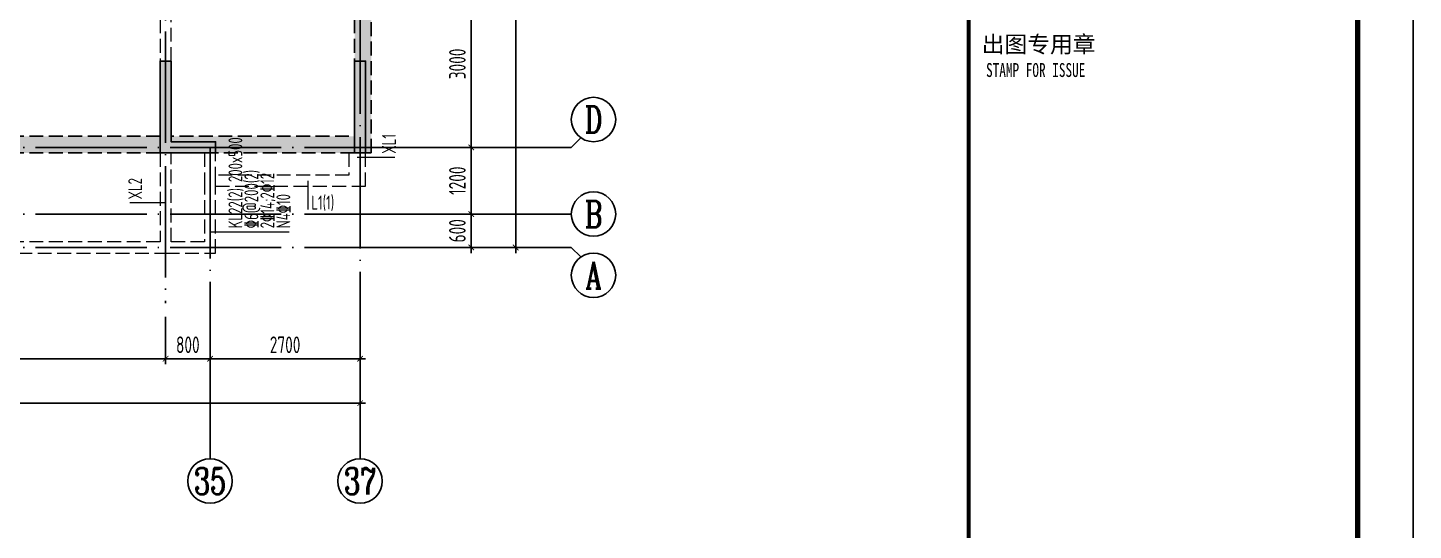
# Model space of a CAD drawing. Extents: x -812054 to 22247, y -644080 to 1003627.
# Drawn here: x -208445 to -183514, y -163938 to -154903 of the extents above; entities that cross this region are included whole.
import ezdxf
from ezdxf.enums import TextEntityAlignment as Align

# ---------------------------------------------------------------- set-up
doc = ezdxf.new("R2010")
doc.units = 0
doc.header["$LTSCALE"] = 1000
for name, pattern in [('__DASH', [0.35, 0.25, -0.1]), ('DASH', [0.35, 0.25, -0.1]), ('DOTE', [2.42, 2, -0.2, 0.02, -0.2])]:
    doc.linetypes.add(name, pattern=pattern)
doc.layers.get('0').update_dxf_attribs({"linetype": 'CONTINUOUS'})
doc.layers.get('DEFPOINTS').update_dxf_attribs({"linetype": 'CONTINUOUS'})
for name, color, linetype in [('-TK', 7, 'CONTINUOUS'), ('A-AXIS', 1, 'CONTINUOUS'), ('A-DOTE', 10, 'DOTE'), ('AXIS_NUM', 7, 'CONTINUOUS'), ('S-L主梁线', 4, 'DASH'), ('S-L梁编号', 6, 'CONTINUOUS'), ('S-L梁配筋', 7, 'CONTINUOUS'), ('S-Q墙填充', 252, 'CONTINUOUS'), ('S-Q墙实线', 6, 'CONTINUOUS'), ('S-Y一般标注', 3, 'CONTINUOUS'), ('WALL', 5, 'CONTINUOUS'), ('图签文字', 4, 'CONTINUOUS')]:
    doc.layers.add(name, color=color, linetype=linetype)
doc.layers.add('图框', color=9, linetype='CONTINUOUS', lineweight=18)
doc.styles.add('TSSD_Axis', font='complex.shx', dxfattribs={"width": 0.7, "bigfont": 'hztxt.shx'})
doc.styles.add('TSSD_DIMENSION', font='Tssdeng.shx', dxfattribs={"width": 0.7, "bigfont": 'tssdchn.shx'})
doc.styles.add('TSSD_REIN', font='tssdeng.shx', dxfattribs={"width": 0.7, "height": 300, "bigfont": 'tssdchn.shx'})
doc.styles.add('建筑图签-1', font='simhei.ttf', dxfattribs={"width": 0.7})
doc.dimstyles.new('TSSD_100_100', dxfattribs={"dimtxt": 300, "dimasz": 100, "dimexe": 100, "dimexo": 250, "dimgap": 100, "dimtad": 1, "dimdec": 0, "dimzin": 0, "dimdsep": 46, "dimtxsty": 'TSSD_DIMENSION', "dimblk": 'ARCHTICK', "dimcen": 0, "dimdle": 100, "dimclrt": 7, "dimadec": 0, "dimazin": 0, "dimtfac": 1, "dimtdec": 0, "dimtix": 1, "dimtmove": 2, "dimatfit": 3, "dimldrblk": 'ARCHTICK', "dimfxl": 1, "dimtolj": 1, "dimtzin": 0, "dimarcsym": 0})

# ---------------------------------------------------------------- blocks, each defined once
blk = doc.blocks.new('_ArchTick')
at = {"color": 0, "linetype": 'ByBlock', "const_width": 0.15}
blk.add_lwpolyline([(-0.5, -0.5), (0.5, 0.5)], dxfattribs=at)
blk = doc.blocks.new('*D387')
at = {"layer": 'DEFPOINTS', "color": 0, "transparency": 16777216}
for p in [(248839, 64104), (254639, 64104), (254639, 63104)]:
    blk.add_point(p, dxfattribs=at)
at = {"layer": 'S-Y一般标注', "color": 0, "lineweight": -2, "transparency": 16777216}
for p, q in [((248839, 63854), (248839, 63004)), ((254639, 63854), (254639, 63004)), ((248739, 63104), (254739, 63104))]:
    blk.add_line(p, q, dxfattribs=at)
at = {"layer": 'S-Y一般标注', "color": 0, "lineweight": -2, "transparency": 16777216, "xscale": 100, "yscale": 100, "zscale": 100, "rotation": 180}
blk.add_blockref('_ArchTick', (248839, 63104), dxfattribs=at)
at = {"layer": 'S-Y一般标注', "color": 0, "lineweight": -2, "transparency": 16777216, "xscale": 100, "yscale": 100, "zscale": 100}
blk.add_blockref('_ArchTick', (254639, 63104), dxfattribs=at)
at = {"layer": 'S-Y一般标注', "color": 7, "transparency": 16777216, "insert": (251739, 63354), "char_height": 300, "attachment_point": 5, "style": 'TSSD_DIMENSION'}
blk.add_mtext('\\A1;5800', dxfattribs=at)
blk = doc.blocks.new('ts_axno')
at = {"color": 0, "linetype": 'ByBlock', "lineweight": -2}
blk.add_circle((0, 0), 0.5, dxfattribs=at)
at = {"color": 0, "linetype": 'ByBlock', "lineweight": -2, "style": 'TSSD_Axis', "width": 0.7}
blk.add_attdef('A', text='', height=0.6, dxfattribs=at).set_placement((0, 0), align=Align.MIDDLE_CENTER)
blk = doc.blocks.new('*D388')
at = {"layer": 'DEFPOINTS', "color": 0, "transparency": 16777216}
for p in [(254639, 64104), (255439, 64104), (255439, 63104)]:
    blk.add_point(p, dxfattribs=at)
at = {"layer": 'S-Y一般标注', "color": 0, "lineweight": -2, "transparency": 16777216}
for p, q in [((254639, 63854), (254639, 63004)), ((255439, 63854), (255439, 63004)), ((254539, 63104), (255539, 63104))]:
    blk.add_line(p, q, dxfattribs=at)
at = {"layer": 'S-Y一般标注', "color": 0, "lineweight": -2, "transparency": 16777216, "xscale": 100, "yscale": 100, "zscale": 100, "rotation": 180}
blk.add_blockref('_ArchTick', (254639, 63104), dxfattribs=at)
at = {"layer": 'S-Y一般标注', "color": 0, "lineweight": -2, "transparency": 16777216, "xscale": 100, "yscale": 100, "zscale": 100}
blk.add_blockref('_ArchTick', (255439, 63104), dxfattribs=at)
at = {"layer": 'S-Y一般标注', "color": 7, "transparency": 16777216, "insert": (255039, 63354), "char_height": 300, "attachment_point": 5, "style": 'TSSD_DIMENSION'}
blk.add_mtext('\\A1;800', dxfattribs=at)
blk = doc.blocks.new('*D389')
at = {"layer": 'DEFPOINTS', "color": 0, "transparency": 16777216}
for p in [(255439, 64104), (258139, 64104), (258139, 63104)]:
    blk.add_point(p, dxfattribs=at)
at = {"layer": 'S-Y一般标注', "color": 0, "lineweight": -2, "transparency": 16777216}
for p, q in [((255439, 63854), (255439, 63004)), ((258139, 63854), (258139, 63004)), ((255339, 63104), (258239, 63104))]:
    blk.add_line(p, q, dxfattribs=at)
at = {"layer": 'S-Y一般标注', "color": 0, "lineweight": -2, "transparency": 16777216, "xscale": 100, "yscale": 100, "zscale": 100, "rotation": 180}
blk.add_blockref('_ArchTick', (255439, 63104), dxfattribs=at)
at = {"layer": 'S-Y一般标注', "color": 0, "lineweight": -2, "transparency": 16777216, "xscale": 100, "yscale": 100, "zscale": 100}
blk.add_blockref('_ArchTick', (258139, 63104), dxfattribs=at)
at = {"layer": 'S-Y一般标注', "color": 7, "transparency": 16777216, "insert": (256789, 63354), "char_height": 300, "attachment_point": 5, "style": 'TSSD_DIMENSION'}
blk.add_mtext('\\A1;2700', dxfattribs=at)
blk = doc.blocks.new('*D390')
at = {"layer": 'DEFPOINTS', "color": 0, "transparency": 16777216}
for p in [(208139, 64104), (258139, 64104), (258139, 62304)]:
    blk.add_point(p, dxfattribs=at)
at = {"layer": 'S-Y一般标注', "color": 0, "lineweight": -2, "transparency": 16777216}
for p, q in [((208139, 63854), (208139, 62204)), ((258139, 63854), (258139, 62204)), ((208039, 62304), (258239, 62304))]:
    blk.add_line(p, q, dxfattribs=at)
at = {"layer": 'S-Y一般标注', "color": 0, "lineweight": -2, "transparency": 16777216, "xscale": 100, "yscale": 100, "zscale": 100, "rotation": 180}
blk.add_blockref('_ArchTick', (208139, 62304), dxfattribs=at)
at = {"layer": 'S-Y一般标注', "color": 0, "lineweight": -2, "transparency": 16777216, "xscale": 100, "yscale": 100, "zscale": 100}
blk.add_blockref('_ArchTick', (258139, 62304), dxfattribs=at)
at = {"layer": 'S-Y一般标注', "color": 7, "transparency": 16777216, "insert": (233139, 62554), "char_height": 300, "attachment_point": 5, "style": 'TSSD_DIMENSION'}
blk.add_mtext('\\A1;50000', dxfattribs=at)
blk = doc.blocks.new('*D395')
at = {"layer": 'DEFPOINTS', "color": 0, "transparency": 16777216}
for p in [(259139, 65704), (260139, 65704), (259139, 65104)]:
    blk.add_point(p, dxfattribs=at)
at = {"layer": 'S-Y一般标注', "color": 0, "lineweight": -2, "transparency": 16777216}
for p, q in [((259389, 65704), (260239, 65704)), ((260139, 65704), (260139, 65804)), ((260139, 65104), (260139, 65704)), ((259389, 65104), (260239, 65104)), ((260139, 65104), (260139, 65004))]:
    blk.add_line(p, q, dxfattribs=at)
at = {"layer": 'S-Y一般标注', "color": 0, "lineweight": -2, "transparency": 16777216, "xscale": 100, "yscale": 100, "zscale": 100}
for p, rotation in [((260139, 65704), 270), ((260139, 65104), 90)]:
    blk.add_blockref('_ArchTick', p, dxfattribs=dict(at, rotation=rotation))
at = {"layer": 'S-Y一般标注', "color": 7, "transparency": 16777216, "insert": (259889, 65404), "char_height": 300, "attachment_point": 5, "rotation": 90, "style": 'TSSD_DIMENSION'}
blk.add_mtext('\\A1;600', dxfattribs=at)
blk = doc.blocks.new('*D401')
at = {"layer": 'DEFPOINTS', "color": 0, "transparency": 16777216}
for p in [(259139, 80604), (260939, 80604), (259139, 65104)]:
    blk.add_point(p, dxfattribs=at)
at = {"layer": 'S-Y一般标注', "color": 0, "lineweight": -2, "transparency": 16777216}
for p, q in [((259389, 80604), (261039, 80604)), ((260939, 65004), (260939, 80704)), ((259389, 65104), (261039, 65104))]:
    blk.add_line(p, q, dxfattribs=at)
at = {"layer": 'S-Y一般标注', "color": 0, "lineweight": -2, "transparency": 16777216, "xscale": 100, "yscale": 100, "zscale": 100}
for p, rotation in [((260939, 80604), 90), ((260939, 65104), 270)]:
    blk.add_blockref('_ArchTick', p, dxfattribs=dict(at, rotation=rotation))
at = {"layer": 'S-Y一般标注', "color": 7, "transparency": 16777216, "insert": (260689, 72854), "char_height": 300, "attachment_point": 5, "rotation": 90, "style": 'TSSD_DIMENSION'}
blk.add_mtext('\\A1;15500', dxfattribs=at)
blk = doc.blocks.new('*D405')
at = {"layer": 'DEFPOINTS', "color": 0, "transparency": 16777216}
for p in [(259139, 66904), (260139, 66904), (259139, 65704)]:
    blk.add_point(p, dxfattribs=at)
at = {"layer": 'S-Y一般标注', "color": 0, "lineweight": -2, "transparency": 16777216}
for p, q in [((259389, 66904), (260239, 66904)), ((260139, 65604), (260139, 67004)), ((259389, 65704), (260239, 65704))]:
    blk.add_line(p, q, dxfattribs=at)
at = {"layer": 'S-Y一般标注', "color": 0, "lineweight": -2, "transparency": 16777216, "xscale": 100, "yscale": 100, "zscale": 100}
for p, rotation in [((260139, 66904), 90), ((260139, 65704), 270)]:
    blk.add_blockref('_ArchTick', p, dxfattribs=dict(at, rotation=rotation))
at = {"layer": 'S-Y一般标注', "color": 7, "transparency": 16777216, "insert": (259889, 66304), "char_height": 300, "attachment_point": 5, "rotation": 90, "style": 'TSSD_DIMENSION'}
blk.add_mtext('\\A1;1200', dxfattribs=at)
blk = doc.blocks.new('*D406')
at = {"layer": 'DEFPOINTS', "color": 0, "transparency": 16777216}
for p in [(259139, 69904), (260139, 69904), (259139, 66904)]:
    blk.add_point(p, dxfattribs=at)
at = {"layer": 'S-Y一般标注', "color": 0, "lineweight": -2, "transparency": 16777216}
for p, q in [((259389, 69904), (260239, 69904)), ((260139, 66804), (260139, 70004)), ((259389, 66904), (260239, 66904))]:
    blk.add_line(p, q, dxfattribs=at)
at = {"layer": 'S-Y一般标注', "color": 0, "lineweight": -2, "transparency": 16777216, "xscale": 100, "yscale": 100, "zscale": 100}
for p, rotation in [((260139, 69904), 90), ((260139, 66904), 270)]:
    blk.add_blockref('_ArchTick', p, dxfattribs=dict(at, rotation=rotation))
at = {"layer": 'S-Y一般标注', "color": 7, "transparency": 16777216, "insert": (259889, 68404), "char_height": 300, "attachment_point": 5, "rotation": 90, "style": 'TSSD_DIMENSION'}
blk.add_mtext('\\A1;3000', dxfattribs=at)
blk = doc.blocks.new('20210813.17392979')
at = {"layer": 'S-Q墙填充'}
h = blk.add_hatch(dxfattribs=at)
h.set_pattern_fill('ARMORED', color=252, scale=30, style=0)
h.set_pattern_definition([(50, (0, 0), (215.17805, -18.82564), [22.5, -247.5]), (355, (0, 0), (-41.6254, 225.65764), [18, -198]), (100.4514, (17.93, -1.57), (173.55281, 206.83186), [19.12206, -210.34263]), (46.1842, (0, 60), (320.17231, -49.6557), [33.75, -371.25]), (96.6356, (26.68, 55.86), (280.3988, 292.23536), [28.6831, -315.5139]), (351.1842, (0, 60), (280.3986, 292.2356), [27, -297]), (21, (30, 45), (179.07212, -120.78567), [22.5, -247.5]), (326, (30, 45), (72.9946, 217.54501), [18, -198]), (71.4514, (44.92, 34.93), (252.06679, 96.75915), [19.12206, -210.34263]), (37.5, (0, 0), (3.647957, 99.868156), [0, -195.6, 0, -201, 0, -198.75]), (7.5, (0, 0), (78.92086, 118.323514), [0, -114.6, 0, -191.1, 0, -75.75]), (327.5, (-66.9, 0), (160.14673, -6.766462), [0, -75, 0, -234, 0, -310.5]), (317.5, (-96.9, 0), (174.95585, 30.031495), [0, -97.5, 0, -155.4, 0, -220.5]), (45, (0, 0), (-106.06602, 106.06602), [])])
h.paths.add_polyline_path([(-244246, -70185), (-244546, -70185), (-244546, -70335), (-253446, -70335), (-253446, -67435), (-255332, -67435), (-255332, -63435), (-255632, -63435), (-255632, -67735), (-253746, -67735), (-253746, -70635), (-244546, -70635), (-244546, -71835), (-237746, -71835), (-237746, -70635), (-219546, -70636), (-219546, -71835), (-212746, -71835), (-212746, -70635), (-203446, -70635), (-203446, -63135), (-204146, -63135), (-204146, -63335), (-203746, -63335), (-203746, -70335), (-212746, -70335), (-212746, -70185), (-213046, -70185), (-213046, -71535), (-219246, -71535), (-219246, -70185), (-219546, -70185), (-219546, -70335), (-237746, -70332), (-237746, -70185), (-238046, -70185), (-238046, -71535), (-244246, -71535)])
h = blk.add_hatch(color=252, dxfattribs=at)
h.dxf.hatch_style = 1
h.paths.add_polyline_path([(-207246, -68985), (-207046, -68985), (-207046, -70435), (-206346, -70435), (-206246, -70435), (-206246, -70635), (-206346, -70635), (-207246, -70635)])
h = blk.add_hatch(color=252, dxfattribs=at)
h.dxf.hatch_style = 1
h.paths.add_polyline_path([(-203546, -70635), (-203546, -68985), (-203746, -68985), (-203746, -70635)])
at = {"layer": 'S-L主梁线', "linetype": '__DASH', "lineweight": 18}
for p, q in [((-207246, -66135), (-207246, -68985)), ((-207046, -68985), (-207046, -66135)), ((-207246, -70635), (-207246, -72235)), ((-207046, -72235), (-207046, -70635)), ((-206446, -70635), (-206446, -71135)), ((-206246, -71135), (-206246, -70635)), ((-203846, -70635), (-203846, -71035)), ((-203546, -71235), (-203546, -70635)), ((-203846, -71035), (-206246, -71035)), ((-206446, -71135), (-206446, -72235)), ((-206246, -72435), (-206246, -71135)), ((-206246, -71235), (-203546, -71235)), ((-207246, -72235), (-212746, -72235)), ((-206446, -72235), (-207046, -72235)), ((-212946, -72435), (-207146, -72435)), ((-207146, -72435), (-206246, -72435))]:
    blk.add_line(p, q, dxfattribs=at)
at = {"layer": 'S-Q墙实线', "linetype": '__DASH'}
for points in [[(-255632, -67735), (-253746, -67735), (-253746, -70635), (-244546, -70635), (-244546, -71835), (-237746, -71835), (-237746, -70635), (-219546, -70635), (-219546, -71835), (-212746, -71835), (-212746, -70635), (-203446, -70635), (-203446, -63335)], [(-203746, -66135), (-203746, -70335)], [(-207246, -70335), (-212746, -70335), (-212746, -70185), (-213046, -70185), (-213046, -71535), (-219246, -71535), (-219246, -70185)]]:
    blk.add_lwpolyline(points, dxfattribs=at)
blk.add_lwpolyline([(-203846, -70335), (-207046, -70335), (-207046, -68985), (-207246, -68985), (-207246, -70335, 919221.706208)], format="xyb", dxfattribs=at)
at = {"layer": 'S-Q墙实线'}
blk.add_lwpolyline([(-206346, -70435), (-206246, -70435), (-206246, -70635), (-206346, -70635), (-207246, -70635), (-207246, -68985), (-207046, -68985), (-207046, -70435), (-206346, -70435)], dxfattribs=at)
blk.add_lwpolyline([(-203546, -70635), (-203546, -68985), (-203746, -68985), (-203746, -70635)], close=True, dxfattribs=at)
blk = doc.blocks.new('A1')
blk.add_lwpolyline([(0, 59400), (0, 0), (84100, 0), (84100, 59400)], close=True)
at = {"const_width": 100}
blk.add_lwpolyline([(2500, 58400), (2500, 1000), (83100, 1000), (83100, 58400)], close=True, dxfattribs=at)
at = {"layer": '图框', "const_width": 70}
blk.add_lwpolyline([(76100, 1000), (76100, 58400)], dxfattribs=at)
at = {"layer": '图框', "style": '建筑图签-1', "width": 0.7}
blk.add_text('STAMP FOR ISSUE', height=250, dxfattribs=at).set_placement((76413, 31081))
at = {"layer": '图签文字', "color": 7, "style": '建筑图签-1'}
blk.add_text('出图专用章', height=300, dxfattribs=at).set_placement((76336, 31518))
blk = doc.blocks.new('20210812.03353967')
at = {"layer": 'A-AXIS'}
for p, q in [((-160770.9, -57852.1), (-160599.3, -57680.5)), ((-163570.9, -57852.1), (-160770.9, -57852.1)), ((-163570.9, -59052.1), (-160770.9, -59052.1)), ((-163570.9, -59652.1), (-160770.9, -59652.1)), ((-160770.9, -59652.1), (-160599.3, -59823.7)), ((-167270.9, -60652.1), (-167270.9, -63452.1)), ((-164570.9, -60652.1), (-164570.9, -63452.1))]:
    blk.add_line(p, q, dxfattribs=at)
at = {"layer": 'A-DOTE'}
for p, q in [((-164570.9, -43152.1), (-164570.9, -60652.1)), ((-168070.9, -53352.1), (-168070.9, -60652.1)), ((-163570.9, -57852.1), (-216570.9, -57852.1)), ((-167270.9, -57852.1), (-167270.9, -60652.1)), ((-163570.9, -59052.1), (-216570.9, -59052.1)), ((-163570.9, -59652.1), (-216570.9, -59652.1))]:
    blk.add_line(p, q, dxfattribs=at)
at = {"layer": 'A-AXIS'}
ref = blk.add_blockref('ts_axno', (-160370.9, -57352.1), dxfattribs=dict(at, xscale=-800, yscale=800, zscale=800, rotation=180))
ref.add_attrib('C', 'D', dxfattribs={"layer": 'AXIS_NUM', "height": 480, "style": 'TSSD_Axis', "width": 0.7}).set_placement((-160370.9, -57352.1), align=Align.MIDDLE_CENTER)
ref = blk.add_blockref('ts_axno', (-160370.9, -59052.1), dxfattribs=dict(at, xscale=-800, yscale=800, zscale=800))
ref.add_attrib('A', 'B', dxfattribs={"layer": 'AXIS_NUM', "height": 480, "style": 'TSSD_Axis', "width": 0.7}).set_placement((-160370.9, -59052.1), align=Align.MIDDLE_CENTER)
ref = blk.add_blockref('ts_axno', (-160370.9, -60152.1), dxfattribs=dict(at, xscale=-800, yscale=800, zscale=800))
ref.add_attrib('F', 'A', dxfattribs={"layer": 'AXIS_NUM', "height": 480, "style": 'TSSD_Axis', "width": 0.7}).set_placement((-160370.9, -60152.1), align=Align.MIDDLE_CENTER)
ref = blk.add_blockref('ts_axno', (-167270.9, -63852.1), dxfattribs=dict(at, xscale=-800, yscale=800, zscale=800, rotation=180))
ref.add_attrib('22', '35', dxfattribs={"layer": 'AXIS_NUM', "height": 480, "style": 'TSSD_Axis', "width": 0.7}).set_placement((-167270.9, -63852.1), align=Align.MIDDLE_CENTER)
ref = blk.add_blockref('ts_axno', (-164570.9, -63852.1), dxfattribs=dict(at, xscale=-800, yscale=800, zscale=800, rotation=180))
ref.add_attrib('23', '37', dxfattribs={"layer": 'AXIS_NUM', "height": 480, "style": 'TSSD_Axis', "width": 0.7}).set_placement((-164570.9, -63852.1), align=Align.MIDDLE_CENTER)
at = {"layer": 'S-Y一般标注'}
for base, p1, p2, picture, middle in [((-161770.9, -44152.1), (-163570.9, -59652.1), (-163570.9, -44152.1), '*D401', (-162020.9, -51902.1)), ((-162570.9, -54852.1), (-163570.9, -57852.1), (-163570.9, -54852.1), '*D406', (-162820.9, -56352.1)), ((-162570.9, -57852.1), (-163570.9, -59052.1), (-163570.9, -57852.1), '*D405', (-162820.9, -58452.1)), ((-162570.9, -59052.1), (-163570.9, -59652.1), (-163570.9, -59052.1), '*D395', (-162820.9, -59352.1))]:
    dim = blk.add_linear_dim(base=base, p1=p1, p2=p2, angle=90, dimstyle='TSSD_100_100', dxfattribs=at)
    dim.commit()
    dim.dimension.update_dxf_attribs({"geometry": picture, "text_midpoint": middle, "insert": (-422709.7, -124756.3)})
for base, p1, p2, picture, middle in [((-164570.9, -62452.1), (-214570.9, -60652.1), (-164570.9, -60652.1), '*D390', (-189570.9, -62202.1)), ((-168070.9, -61652.1), (-173870.9, -60652.1), (-168070.9, -60652.1), '*D387', (-170970.9, -61402.1)), ((-167270.9, -61652.1), (-168070.9, -60652.1), (-167270.9, -60652.1), '*D388', (-167670.9, -61402.1)), ((-164570.9, -61652.1), (-167270.9, -60652.1), (-164570.9, -60652.1), '*D389', (-165920.9, -61402.1))]:
    dim = blk.add_linear_dim(base=base, p1=p1, p2=p2, dimstyle='TSSD_100_100', dxfattribs=at)
    dim.commit()
    dim.dimension.update_dxf_attribs({"geometry": picture, "text_midpoint": middle, "insert": (-422709.7, -124756.3)})

msp = doc.modelspace()

# ---------------------------------------------------------------- linework, layer by layer
at = {"layer": 'S-L梁编号', "lineweight": 18}
for p, q in [((-202513.96, -157229.37), (-201839.07, -157229.37)), ((-203404.19, -157653.23), (-203404.19, -158171.7)), ((-205963.95, -158053.04), (-206607.49, -158053.04)), ((-205151.83, -158571.41), (-203739.42, -158571.41))]:
    msp.add_line(p, q, dxfattribs=at)

# ---------------------------------------------------------------- block references
at = {"layer": '-TK'}
msp.add_blockref('A1', (-267613.63, -186869.25), dxfattribs=at)
at = {"layer": 'A-DOTE'}
msp.add_blockref('20210812.03353967', (-37893.02, -99201.14), dxfattribs=at)
at = {"layer": 'WALL'}
msp.add_blockref('20210813.17392979', (1182.32, -86518.3), dxfattribs=at)

# ---------------------------------------------------------------- texts
at = {"layer": 'S-L梁编号', "color": 6, "style": 'TSSD_REIN', "width": 0.7}
for s, p in [('KL22(2) 200x500', (-204582.69, -158508.91)), ('XL1', (-201819.84, -157166.87)), ('XL2', (-206386.33, -157990.54))]:
    msp.add_text(s, height=250, rotation=90, dxfattribs=at).set_placement(p)
msp.add_text('L1(1)', height=250, dxfattribs=at).set_placement((-203341.69, -158171.7))
at = {"layer": 'S-L梁配筋', "color": 7, "style": 'TSSD_REIN', "width": 0.7}
for s, p in [('%%1326@200(2)', (-204295.19, -158508.91)), ('2%%13214;2%%13212', (-204007.69, -158508.91)), ('N4%%13210', (-203720.19, -158508.91))]:
    msp.add_text(s, height=250, rotation=90, dxfattribs=at).set_placement(p)

doc.saveas('drawing.dxf')
